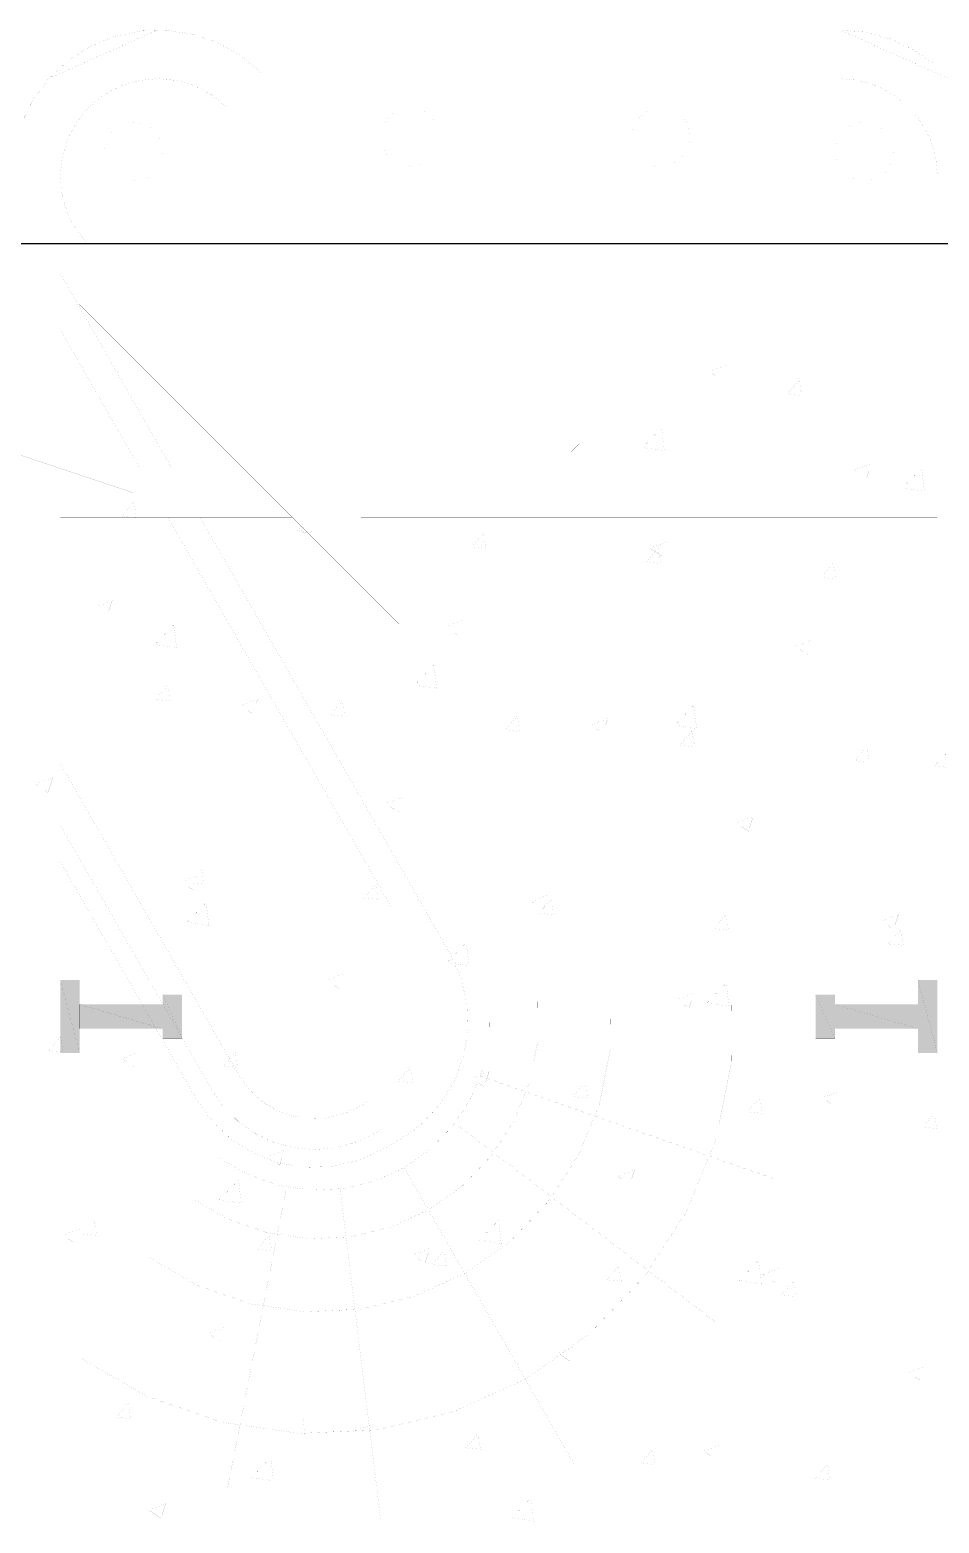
# Model space of a CAD drawing. Header units: millimetres. Extents: x -2171 to 1563, y -1758 to -1505.
# Drawn here: x 1359.148 to 1360.547, y -1607.404 to -1605.106 of the extents above; entities that cross this region are included whole.
import ezdxf

# ---------------------------------------------------------------- set-up
doc = ezdxf.new("R2010")
doc.units = ezdxf.units.MM
doc.linetypes.add('DOT', pattern=[0.025, 0, -0.025])
doc.layers.add('Tablet', color=7, linetype='Continuous', true_color=0x0180ff)

msp = doc.modelspace()

# ---------------------------------------------------------------- hatches: boundary and pattern name
at = {"layer": 'Tablet'}
for points in [[(1359.2247, -1606.681), (1359.1947, -1606.5685), (1359.1947, -1606.681)], [(1359.2247, -1606.5685), (1359.1947, -1606.5685), (1359.2247, -1606.681)], [(1360.5447, -1606.681), (1360.5147, -1606.5685), (1360.5147, -1606.681)], [(1360.5447, -1606.5685), (1360.5147, -1606.5685), (1360.5447, -1606.681)], [(1359.3822, -1606.6585), (1359.3522, -1606.591), (1359.3522, -1606.6585)], [(1359.3822, -1606.591), (1359.3522, -1606.591), (1359.3822, -1606.6585)], [(1360.3872, -1606.6585), (1360.3572, -1606.591), (1360.3572, -1606.6585)], [(1360.3872, -1606.591), (1360.3572, -1606.591), (1360.3872, -1606.6585)], [(1359.3522, -1606.6435), (1359.2247, -1606.606), (1359.2247, -1606.6435)], [(1359.3522, -1606.606), (1359.2247, -1606.606), (1359.3522, -1606.6435)], [(1360.5147, -1606.6435), (1360.3872, -1606.606), (1360.3872, -1606.6435)], [(1360.5147, -1606.606), (1360.3872, -1606.606), (1360.5147, -1606.6435)]]:
    msp.add_hatch(color=1, dxfattribs=at).paths.add_polyline_path(points)

# ---------------------------------------------------------------- linework, layer by layer
at = {"color": 3}
msp.add_line((1340.2843, -1605.4347), (1374.2145, -1605.4347), dxfattribs=at)
at = {"layer": 'Tablet', "color": 1}
for points in [[(1359.177, -1605.181, 0.00006, 0.00006, 0), (1356.6822, -1605.181, 0.00006, 0.00006, 0), (1356.6822, -1605.106, 0.00006, 0.00006, 0), (1359.3447, -1605.106, 0.00006, 0.00006, 0)], [(1360.5624, -1605.181, 0.00006, 0.00006, 0), (1363.0572, -1605.181, 0.00006, 0.00006, 0), (1363.0572, -1605.106, 0.00006, 0.00006, 0), (1360.3947, -1605.106, 0.00006, 0.00006, 0)], [(1359.2247, -1606.681, 0.000075, 0.000075, 0), (1359.1947, -1606.5685, 0.000075, 0.000075, 0), (1359.1947, -1606.681, 0.000075, 0.000075, 0)], [(1360.5447, -1606.681, 0.000075, 0.000075, 0), (1360.5147, -1606.5685, 0.000075, 0.000075, 0), (1360.5147, -1606.681, 0.000075, 0.000075, 0)], [(1359.3822, -1606.6585, 0.000075, 0.000075, 0), (1359.3522, -1606.591, 0.000075, 0.000075, 0), (1359.3522, -1606.6585, 0.000075, 0.000075, 0)], [(1360.3872, -1606.6585, 0.000075, 0.000075, 0), (1360.3572, -1606.591, 0.000075, 0.000075, 0), (1360.3572, -1606.6585, 0.000075, 0.000075, 0)], [(1359.3522, -1606.6435, 0.000075, 0.000075, 0), (1359.2247, -1606.606, 0.000075, 0.000075, 0), (1359.2247, -1606.6435, 0.000075, 0.000075, 0)], [(1360.5147, -1606.6435, 0.000075, 0.000075, 0), (1360.3872, -1606.606, 0.000075, 0.000075, 0), (1360.3872, -1606.6435, 0.000075, 0.000075, 0)]]:
    msp.add_lwpolyline(points, format="xyseb", close=True, dxfattribs=at)
at = {"layer": 'Tablet', "color": 7}
for points in [[(1359.1947, -1608.256, 0.00006, 0.00006, 0), (1359.1947, -1605.331, 0.00006, 0.00006, 0), (1359.1976, -1605.3017, 0.00006, 0.00006, 0), (1359.2061, -1605.2736, 0.00006, 0.00006, 0), (1359.22, -1605.2477, 0.00006, 0.00006, 0), (1359.2386, -1605.2249, 0.00006, 0.00006, 0), (1359.2613, -1605.2063, 0.00006, 0.00006, 0), (1359.2873, -1605.1924, 0.00006, 0.00006, 0), (1359.3154, -1605.1839, 0.00006, 0.00006, 0), (1359.3447, -1605.181, 0.00006, 0.00006, 0), (1359.3739, -1605.1839, 0.00006, 0.00006, 0), (1359.4021, -1605.1924, 0.00006, 0.00006, 0), (1359.428, -1605.2063, 0.00006, 0.00006, 0), (1359.4508, -1605.2249, 0.00006, 0.00006, 0), (1359.9811, -1605.7553, 0.00006, 0.00006, 0), (1360.0341, -1605.7022, 0.00006, 0.00006, 0), (1359.5038, -1605.1719, 0.00006, 0.00006, 0), (1359.4725, -1605.1458, 0.00006, 0.00006, 0), (1359.437, -1605.1258, 0.00006, 0.00006, 0), (1359.3985, -1605.1125, 0.00006, 0.00006, 0), (1359.3583, -1605.1064, 0.00006, 0.00006, 0), (1359.3176, -1605.1076, 0.00006, 0.00006, 0), (1359.2777, -1605.1162, 0.00006, 0.00006, 0), (1359.2401, -1605.1318, 0.00006, 0.00006, 0), (1359.2059, -1605.1539, 0.00006, 0.00006, 0), (1359.1763, -1605.1818, 0.00006, 0.00006, 0), (1359.1521, -1605.2146, 0.00006, 0.00006, 0), (1359.1343, -1605.2512, 0.00006, 0.00006, 0)], [(1360.6197, -1608.256, 0.00006, 0.00006, 0), (1360.6197, -1605.331, 0.00006, 0.00006, 0), (1360.6163, -1605.2919, 0.00006, 0.00006, 0), (1360.6061, -1605.254, 0.00006, 0.00006, 0), (1360.5895, -1605.2185, 0.00006, 0.00006, 0), (1360.567, -1605.1864, 0.00006, 0.00006, 0), (1360.5393, -1605.1586, 0.00006, 0.00006, 0), (1360.5072, -1605.1361, 0.00006, 0.00006, 0), (1360.4716, -1605.1196, 0.00006, 0.00006, 0), (1360.4338, -1605.1094, 0.00006, 0.00006, 0), (1360.3947, -1605.106, 0.00006, 0.00006, 0), (1359.3447, -1605.106, 0.00006, 0.00006, 0)], [(1359.5129, -1605.181, 0.00006, 0.00006, 0), (1360.3947, -1605.181, 0.00006, 0.00006, 0), (1360.4207, -1605.1833, 0.00006, 0.00006, 0), (1360.446, -1605.19, 0.00006, 0.00006, 0), (1360.4697, -1605.2011, 0.00006, 0.00006, 0), (1360.4911, -1605.2161, 0.00006, 0.00006, 0), (1360.5096, -1605.2346, 0.00006, 0.00006, 0), (1360.5246, -1605.256, 0.00006, 0.00006, 0), (1360.5356, -1605.2797, 0.00006, 0.00006, 0), (1360.5424, -1605.3049, 0.00006, 0.00006, 0), (1360.5447, -1605.331, 0.00006, 0.00006, 0), (1360.5447, -1608.256, 0.00006, 0.00006, 0)], [(1359.5322, -1605.2003, 0.00006, 0.00006, 0), (1359.5322, -1605.181, 0.00006, 0.00006, 0)], [(1359.1856, -1605.4901, 0.00006, 0.00006, 0), (1359.7159, -1606.0204, 0.00006, 0.00006, 0), (1359.7689, -1605.9674, 0.00006, 0.00006, 0), (1359.2386, -1605.4371, 0.00006, 0.00006, 0), (1359.2233, -1605.4192, 0.00006, 0.00006, 0), (1359.211, -1605.3991, 0.00006, 0.00006, 0), (1359.202, -1605.3773, 0.00006, 0.00006, 0), (1359.1965, -1605.3545, 0.00006, 0.00006, 0), (1359.1947, -1605.331, 0.00006, 0.00006, 0), (1359.1947, -1605.4992, 0.00006, 0.00006, 0)], [(1359.1947, -1605.4811, 0.00006, 0.00006, 0), (1359.3665, -1605.781, 0.00006, 0.00006, 0)], [(1359.1947, -1605.5675, 0.00006, 0.00006, 0), (1359.317, -1605.781, 0.00006, 0.00006, 0)], [(1359.4765, -1605.781, 0.00006, 0.00006, 0), (1359.1947, -1605.781, 0.00006, 0.00006, 0)], [(1360.5447, -1605.781, 0.00006, 0.00006, 0), (1359.5826, -1605.781, 0.00006, 0.00006, 0)], [(1359.4095, -1605.856, 0.00006, 0.00006, 0), (1359.7946, -1606.5279, 0.00006, 0.00006, 0), (1359.8114, -1606.5655, 0.00006, 0.00006, 0), (1359.8206, -1606.6056, 0.00006, 0.00006, 0), (1359.8219, -1606.6467, 0.00006, 0.00006, 0), (1359.815, -1606.6873, 0.00006, 0.00006, 0), (1359.8004, -1606.7258, 0.00006, 0.00006, 0), (1359.7785, -1606.7607, 0.00006, 0.00006, 0), (1359.7503, -1606.7907, 0.00006, 0.00006, 0), (1359.7168, -1606.8145, 0.00006, 0.00006, 0), (1359.7038, -1606.822, 0.00006, 0.00006, 0), (1359.6907, -1606.8294, 0.00006, 0.00006, 0), (1359.6532, -1606.8463, 0.00006, 0.00006, 0), (1359.6131, -1606.8555, 0.00006, 0.00006, 0), (1359.5719, -1606.8567, 0.00006, 0.00006, 0), (1359.5313, -1606.8499, 0.00006, 0.00006, 0), (1359.4928, -1606.8353, 0.00006, 0.00006, 0), (1359.4579, -1606.8134, 0.00006, 0.00006, 0), (1359.428, -1606.7852, 0.00006, 0.00006, 0), (1359.4041, -1606.7517, 0.00006, 0.00006, 0), (1359.1947, -1606.3862, 0.00006, 0.00006, 0)], [(1359.5515, -1605.856, 0.00006, 0.00006, 0), (1359.1947, -1605.856, 0.00006, 0.00006, 0)], [(1359.36, -1605.856, 0.00006, 0.00006, 0), (1359.7032, -1606.4548, 0.00006, 0.00006, 0)], [(1360.5447, -1605.856, 0.00006, 0.00006, 0), (1359.6576, -1605.856, 0.00006, 0.00006, 0)], [(1359.6665, -1606.7569, 0.00006, 0.00006, 0), (1359.6534, -1606.7644, 0.00006, 0.00006, 0), (1359.6293, -1606.7752, 0.00006, 0.00006, 0), (1359.6035, -1606.7811, 0.00006, 0.00006, 0), (1359.5771, -1606.7819, 0.00006, 0.00006, 0), (1359.551, -1606.7775, 0.00006, 0.00006, 0), (1359.5262, -1606.7681, 0.00006, 0.00006, 0), (1359.5038, -1606.7541, 0.00006, 0.00006, 0), (1359.4845, -1606.7359, 0.00006, 0.00006, 0), (1359.4692, -1606.7144, 0.00006, 0.00006, 0), (1359.1947, -1606.2353, 0.00006, 0.00006, 0)], [(1359.69, -1606.7979, 0.00006, 0.00006, 0), (1359.6769, -1606.8054, 0.00006, 0.00006, 0), (1359.6481, -1606.8187, 0.00006, 0.00006, 0), (1359.6174, -1606.8268, 0.00006, 0.00006, 0), (1359.5857, -1606.8295, 0.00006, 0.00006, 0), (1359.5541, -1606.8266, 0.00006, 0.00006, 0), (1359.5234, -1606.8183, 0.00006, 0.00006, 0), (1359.4947, -1606.8048, 0.00006, 0.00006, 0), (1359.4687, -1606.7865, 0.00006, 0.00006, 0), (1359.4463, -1606.7639, 0.00006, 0.00006, 0), (1359.4282, -1606.7379, 0.00006, 0.00006, 0), (1359.1947, -1606.3303, 0.00006, 0.00006, 0)], [(1359.2247, -1606.591, 0.00006, 0.00006, 0), (1359.3522, -1606.591, 0.00006, 0.00006, 0)], [(1360.5147, -1606.591, 0.00006, 0.00006, 0), (1360.3872, -1606.591, 0.00006, 0.00006, 0)], [(1359.2247, -1606.6585, 0.00006, 0.00006, 0), (1359.3522, -1606.6585, 0.00006, 0.00006, 0)], [(1360.5147, -1606.6585, 0.00006, 0.00006, 0), (1360.3872, -1606.6585, 0.00006, 0.00006, 0)]]:
    msp.add_lwpolyline(points, format="xyseb", dxfattribs=at)
for points in [[(1359.6881, -1605.2708, 0.000009, 0.000009, 0), (1359.6889, -1605.262, 0.000009, 0.000009, 0), (1359.6915, -1605.2535, 0.000009, 0.000009, 0), (1359.6956, -1605.2458, 0.000009, 0.000009, 0), (1359.7012, -1605.2389, 0.000009, 0.000009, 0), (1359.7081, -1605.2334, 0.000009, 0.000009, 0), (1359.7158, -1605.2292, 0.000009, 0.000009, 0), (1359.7243, -1605.2266, 0.000009, 0.000009, 0), (1359.7331, -1605.2258, 0.000009, 0.000009, 0), (1359.7418, -1605.2266, 0.000009, 0.000009, 0), (1359.7503, -1605.2292, 0.000009, 0.000009, 0), (1359.7581, -1605.2334, 0.000009, 0.000009, 0), (1359.7649, -1605.2389, 0.000009, 0.000009, 0), (1359.7705, -1605.2458, 0.000009, 0.000009, 0), (1359.7746, -1605.2535, 0.000009, 0.000009, 0), (1359.7772, -1605.262, 0.000009, 0.000009, 0), (1359.7781, -1605.2708, 0.000009, 0.000009, 0), (1359.7772, -1605.2795, 0.000009, 0.000009, 0), (1359.7746, -1605.288, 0.000009, 0.000009, 0), (1359.7705, -1605.2958, 0.000009, 0.000009, 0), (1359.7649, -1605.3026, 0.000009, 0.000009, 0), (1359.7581, -1605.3082, 0.000009, 0.000009, 0), (1359.7503, -1605.3123, 0.000009, 0.000009, 0), (1359.7418, -1605.3149, 0.000009, 0.000009, 0), (1359.7331, -1605.3158, 0.000009, 0.000009, 0), (1359.7243, -1605.3149, 0.000009, 0.000009, 0), (1359.7158, -1605.3123, 0.000009, 0.000009, 0), (1359.7081, -1605.3082, 0.000009, 0.000009, 0), (1359.7012, -1605.3026, 0.000009, 0.000009, 0), (1359.6956, -1605.2958, 0.000009, 0.000009, 0), (1359.6915, -1605.288, 0.000009, 0.000009, 0), (1359.6889, -1605.2795, 0.000009, 0.000009, 0), (1359.6881, -1605.2708, 0.000009, 0.000009, 0)], [(1360.0741, -1605.2708, 0.000009, 0.000009, 0), (1360.0749, -1605.262, 0.000009, 0.000009, 0), (1360.0775, -1605.2535, 0.000009, 0.000009, 0), (1360.0817, -1605.2458, 0.000009, 0.000009, 0), (1360.0873, -1605.2389, 0.000009, 0.000009, 0), (1360.0941, -1605.2334, 0.000009, 0.000009, 0), (1360.1019, -1605.2292, 0.000009, 0.000009, 0), (1360.1103, -1605.2266, 0.000009, 0.000009, 0), (1360.1191, -1605.2258, 0.000009, 0.000009, 0), (1360.1279, -1605.2266, 0.000009, 0.000009, 0), (1360.1363, -1605.2292, 0.000009, 0.000009, 0), (1360.1441, -1605.2334, 0.000009, 0.000009, 0), (1360.1509, -1605.2389, 0.000009, 0.000009, 0), (1360.1565, -1605.2458, 0.000009, 0.000009, 0), (1360.1606, -1605.2535, 0.000009, 0.000009, 0), (1360.1632, -1605.262, 0.000009, 0.000009, 0), (1360.1641, -1605.2708, 0.000009, 0.000009, 0), (1360.1632, -1605.2795, 0.000009, 0.000009, 0), (1360.1606, -1605.288, 0.000009, 0.000009, 0), (1360.1565, -1605.2958, 0.000009, 0.000009, 0), (1360.1509, -1605.3026, 0.000009, 0.000009, 0), (1360.1441, -1605.3082, 0.000009, 0.000009, 0), (1360.1363, -1605.3123, 0.000009, 0.000009, 0), (1360.1279, -1605.3149, 0.000009, 0.000009, 0), (1360.1191, -1605.3158, 0.000009, 0.000009, 0), (1360.1103, -1605.3149, 0.000009, 0.000009, 0), (1360.1019, -1605.3123, 0.000009, 0.000009, 0), (1360.0941, -1605.3082, 0.000009, 0.000009, 0), (1360.0873, -1605.3026, 0.000009, 0.000009, 0), (1360.0817, -1605.2958, 0.000009, 0.000009, 0), (1360.0775, -1605.288, 0.000009, 0.000009, 0), (1360.0749, -1605.2795, 0.000009, 0.000009, 0), (1360.0741, -1605.2708, 0.000009, 0.000009, 0)], [(1359.2622, -1605.2935, 0.000009, 0.000009, 0), (1359.263, -1605.2847, 0.000009, 0.000009, 0), (1359.2656, -1605.2763, 0.000009, 0.000009, 0), (1359.2698, -1605.2685, 0.000009, 0.000009, 0), (1359.2754, -1605.2617, 0.000009, 0.000009, 0), (1359.2822, -1605.2561, 0.000009, 0.000009, 0), (1359.29, -1605.2519, 0.000009, 0.000009, 0), (1359.2984, -1605.2494, 0.000009, 0.000009, 0), (1359.3072, -1605.2485, 0.000009, 0.000009, 0), (1359.316, -1605.2494, 0.000009, 0.000009, 0), (1359.3244, -1605.2519, 0.000009, 0.000009, 0), (1359.3322, -1605.2561, 0.000009, 0.000009, 0), (1359.339, -1605.2617, 0.000009, 0.000009, 0), (1359.3446, -1605.2685, 0.000009, 0.000009, 0), (1359.3488, -1605.2763, 0.000009, 0.000009, 0), (1359.3513, -1605.2847, 0.000009, 0.000009, 0), (1359.3522, -1605.2935, 0.000009, 0.000009, 0), (1359.3513, -1605.3023, 0.000009, 0.000009, 0), (1359.3488, -1605.3107, 0.000009, 0.000009, 0), (1359.3446, -1605.3185, 0.000009, 0.000009, 0), (1359.339, -1605.3253, 0.000009, 0.000009, 0), (1359.3322, -1605.3309, 0.000009, 0.000009, 0), (1359.3244, -1605.3351, 0.000009, 0.000009, 0), (1359.316, -1605.3376, 0.000009, 0.000009, 0), (1359.3072, -1605.3385, 0.000009, 0.000009, 0), (1359.2984, -1605.3376, 0.000009, 0.000009, 0), (1359.29, -1605.3351, 0.000009, 0.000009, 0), (1359.2822, -1605.3309, 0.000009, 0.000009, 0), (1359.2754, -1605.3253, 0.000009, 0.000009, 0), (1359.2698, -1605.3185, 0.000009, 0.000009, 0), (1359.2656, -1605.3107, 0.000009, 0.000009, 0), (1359.263, -1605.3023, 0.000009, 0.000009, 0), (1359.2622, -1605.2935, 0.000009, 0.000009, 0)], [(1360.3872, -1605.2935, 0.000009, 0.000009, 0), (1360.388, -1605.2847, 0.000009, 0.000009, 0), (1360.3906, -1605.2763, 0.000009, 0.000009, 0), (1360.3948, -1605.2685, 0.000009, 0.000009, 0), (1360.4004, -1605.2617, 0.000009, 0.000009, 0), (1360.4072, -1605.2561, 0.000009, 0.000009, 0), (1360.415, -1605.2519, 0.000009, 0.000009, 0), (1360.4234, -1605.2494, 0.000009, 0.000009, 0), (1360.4322, -1605.2485, 0.000009, 0.000009, 0), (1360.441, -1605.2494, 0.000009, 0.000009, 0), (1360.4494, -1605.2519, 0.000009, 0.000009, 0), (1360.4572, -1605.2561, 0.000009, 0.000009, 0), (1360.464, -1605.2617, 0.000009, 0.000009, 0), (1360.4696, -1605.2685, 0.000009, 0.000009, 0), (1360.4738, -1605.2763, 0.000009, 0.000009, 0), (1360.4763, -1605.2847, 0.000009, 0.000009, 0), (1360.4772, -1605.2935, 0.000009, 0.000009, 0), (1360.4763, -1605.3023, 0.000009, 0.000009, 0), (1360.4738, -1605.3107, 0.000009, 0.000009, 0), (1360.4696, -1605.3185, 0.000009, 0.000009, 0), (1360.464, -1605.3253, 0.000009, 0.000009, 0), (1360.4572, -1605.3309, 0.000009, 0.000009, 0), (1360.4494, -1605.3351, 0.000009, 0.000009, 0), (1360.441, -1605.3376, 0.000009, 0.000009, 0), (1360.4322, -1605.3385, 0.000009, 0.000009, 0), (1360.4234, -1605.3376, 0.000009, 0.000009, 0), (1360.415, -1605.3351, 0.000009, 0.000009, 0), (1360.4072, -1605.3309, 0.000009, 0.000009, 0), (1360.4004, -1605.3253, 0.000009, 0.000009, 0), (1360.3948, -1605.3185, 0.000009, 0.000009, 0), (1360.3906, -1605.3107, 0.000009, 0.000009, 0), (1360.388, -1605.3023, 0.000009, 0.000009, 0), (1360.3872, -1605.2935, 0.000009, 0.000009, 0)], [(1359.2247, -1606.5685, 0.00006, 0.00006, 0), (1359.2247, -1606.606, 0.00006, 0.00006, 0), (1359.3522, -1606.606, 0.00006, 0.00006, 0), (1359.3522, -1606.591, 0.00006, 0.00006, 0), (1359.3822, -1606.591, 0.00006, 0.00006, 0), (1359.3822, -1606.6585, 0.00006, 0.00006, 0), (1359.3522, -1606.6585, 0.00006, 0.00006, 0), (1359.3522, -1606.6435, 0.00006, 0.00006, 0), (1359.2247, -1606.6435, 0.00006, 0.00006, 0), (1359.2247, -1606.681, 0.00006, 0.00006, 0), (1359.1947, -1606.681, 0.00006, 0.00006, 0), (1359.1947, -1606.5685, 0.00006, 0.00006, 0)], [(1360.5147, -1606.5685, 0.00006, 0.00006, 0), (1360.5147, -1606.606, 0.00006, 0.00006, 0), (1360.3872, -1606.606, 0.00006, 0.00006, 0), (1360.3872, -1606.591, 0.00006, 0.00006, 0), (1360.3572, -1606.591, 0.00006, 0.00006, 0), (1360.3572, -1606.6585, 0.00006, 0.00006, 0), (1360.3872, -1606.6585, 0.00006, 0.00006, 0), (1360.3872, -1606.6435, 0.00006, 0.00006, 0), (1360.5147, -1606.6435, 0.00006, 0.00006, 0), (1360.5147, -1606.681, 0.00006, 0.00006, 0), (1360.5447, -1606.681, 0.00006, 0.00006, 0), (1360.5447, -1606.5685, 0.00006, 0.00006, 0)]]:
    msp.add_lwpolyline(points, format="xyseb", close=True, dxfattribs=at)
at = {"layer": 'Tablet', "color": 8}
for points in [[(1361.7822, -1605.7435, 0.000045, 0.000045, 0), (1361.5572, -1605.8935, 0.000045, 0.000045, 0), (1361.3697, -1605.856, 0.000045, 0.000045, 0), (1361.1072, -1605.6685, 0.000045, 0.000045, 0), (1361.0322, -1605.706, 0.000045, 0.000045, 0), (1360.8072, -1605.631, 0.000045, 0.000045, 0), (1360.7697, -1605.5935, 0.000045, 0.000045, 0), (1360.5822, -1605.631, 0.000045, 0.000045, 0), (1360.3572, -1605.631, 0.000045, 0.000045, 0), (1360.2072, -1605.5935, 0.000045, 0.000045, 0), (1359.9447, -1605.856, 0.000045, 0.000045, 0), (1359.8322, -1605.8185, 0.000045, 0.000045, 0), (1359.6072, -1605.8935, 0.000045, 0.000045, 0), (1359.3822, -1605.7435, 0.000045, 0.000045, 0), (1359.3072, -1605.781, 0.000045, 0.000045, 0), (1359.3072, -1605.8185, 0.000045, 0.000045, 0), (1359.0822, -1605.7435, 0.000045, 0.000045, 0)], [(1360.2197, -1605.6219, 0.000045, 0.000045, 0), (1360.1935, -1605.632, 0.000045, 0.000045, 0)], [(1360.2121, -1605.6446, 0.000045, 0.000045, 0), (1360.1935, -1605.632, 0.000045, 0.000045, 0)], [(1360.2197, -1605.6219, 0.000045, 0.000045, 0), (1360.2121, -1605.6446, 0.000045, 0.000045, 0)], [(1360.3316, -1605.6452, 0.000045, 0.000045, 0), (1360.3136, -1605.6668, 0.000045, 0.000045, 0)], [(1360.3316, -1605.6452, 0.000045, 0.000045, 0), (1360.336, -1605.6687, 0.000045, 0.000045, 0)], [(1360.336, -1605.6687, 0.000045, 0.000045, 0), (1360.3136, -1605.6668, 0.000045, 0.000045, 0)], [(1360.1202, -1605.7184, 0.000045, 0.000045, 0), (1360.091, -1605.7488, 0.000045, 0.000045, 0)], [(1360.1202, -1605.7184, 0.000045, 0.000045, 0), (1360.1243, -1605.754, 0.000045, 0.000045, 0)], [(1360.1243, -1605.754, 0.000045, 0.000045, 0), (1360.091, -1605.7488, 0.000045, 0.000045, 0)], [(1360.4436, -1605.7729, 0.000045, 0.000045, 0), (1360.4173, -1605.783, 0.000045, 0.000045, 0)], [(1360.4436, -1605.7729, 0.000045, 0.000045, 0), (1360.436, -1605.7956, 0.000045, 0.000045, 0)], [(1360.436, -1605.7956, 0.000045, 0.000045, 0), (1360.4173, -1605.783, 0.000045, 0.000045, 0)], [(1360.5204, -1605.7804, 0.000045, 0.000045, 0), (1360.4912, -1605.8109, 0.000045, 0.000045, 0)], [(1360.5204, -1605.7804, 0.000045, 0.000045, 0), (1360.5246, -1605.8161, 0.000045, 0.000045, 0)], [(1360.5246, -1605.8161, 0.000045, 0.000045, 0), (1360.4912, -1605.8109, 0.000045, 0.000045, 0)], [(1359.3078, -1605.8332, 0.000045, 0.000045, 0), (1359.2897, -1605.8547, 0.000045, 0.000045, 0)], [(1359.3078, -1605.8332, 0.000045, 0.000045, 0), (1359.3121, -1605.8567, 0.000045, 0.000045, 0)], [(1359.3121, -1605.8567, 0.000045, 0.000045, 0), (1359.2897, -1605.8547, 0.000045, 0.000045, 0)], [(1359.5679, -1605.8673, 0.000045, 0.000045, 0), (1359.5587, -1605.8783, 0.000045, 0.000045, 0)], [(1359.5811, -1605.8802, 0.000045, 0.000045, 0), (1359.5587, -1605.8783, 0.000045, 0.000045, 0)], [(1359.5725, -1605.8704, 0.000045, 0.000045, 0), (1359.5633, -1605.8739, 0.000045, 0.000045, 0)], [(1359.582, -1605.8865, 0.000045, 0.000045, 0), (1359.5633, -1605.8739, 0.000045, 0.000045, 0)], [(1359.5802, -1605.8755, 0.000045, 0.000045, 0), (1359.5811, -1605.8802, 0.000045, 0.000045, 0)], [(1359.5847, -1605.8785, 0.000045, 0.000045, 0), (1359.582, -1605.8865, 0.000045, 0.000045, 0)], [(1359.8457, -1605.8802, 0.000045, 0.000045, 0), (1359.8276, -1605.9018, 0.000045, 0.000045, 0)], [(1359.8457, -1605.8802, 0.000045, 0.000045, 0), (1359.8501, -1605.9038, 0.000045, 0.000045, 0)], [(1359.8501, -1605.9038, 0.000045, 0.000045, 0), (1359.8276, -1605.9018, 0.000045, 0.000045, 0)], [(1360.1147, -1605.9038, 0.000045, 0.000045, 0), (1360.0966, -1605.9253, 0.000045, 0.000045, 0)], [(1360.1285, -1605.8939, 0.000045, 0.000045, 0), (1360.1022, -1605.904, 0.000045, 0.000045, 0)], [(1360.1209, -1605.9165, 0.000045, 0.000045, 0), (1360.1022, -1605.904, 0.000045, 0.000045, 0)], [(1360.1147, -1605.9038, 0.000045, 0.000045, 0), (1360.119, -1605.9273, 0.000045, 0.000045, 0)], [(1360.1285, -1605.8939, 0.000045, 0.000045, 0), (1360.1209, -1605.9165, 0.000045, 0.000045, 0)], [(1360.119, -1605.9273, 0.000045, 0.000045, 0), (1360.0966, -1605.9253, 0.000045, 0.000045, 0)], [(1360.3837, -1605.9273, 0.000045, 0.000045, 0), (1360.3656, -1605.9489, 0.000045, 0.000045, 0)], [(1360.3837, -1605.9273, 0.000045, 0.000045, 0), (1360.388, -1605.9508, 0.000045, 0.000045, 0)], [(1360.388, -1605.9508, 0.000045, 0.000045, 0), (1360.3656, -1605.9489, 0.000045, 0.000045, 0)], [(1359.2745, -1605.9848, 0.000045, 0.000045, 0), (1359.2482, -1605.9949, 0.000045, 0.000045, 0)], [(1359.2669, -1606.0074, 0.000045, 0.000045, 0), (1359.2482, -1605.9949, 0.000045, 0.000045, 0)], [(1359.2745, -1605.9848, 0.000045, 0.000045, 0), (1359.2669, -1606.0075, 0.000045, 0.000045, 0)], [(1359.3695, -1606.0216, 0.000045, 0.000045, 0), (1359.3403, -1606.052, 0.000045, 0.000045, 0)], [(1359.3695, -1606.0216, 0.000045, 0.000045, 0), (1359.3736, -1606.0572, 0.000045, 0.000045, 0)], [(1359.8134, -1606.0148, 0.000045, 0.000045, 0), (1359.7871, -1606.0249, 0.000045, 0.000045, 0)], [(1359.8058, -1606.0375, 0.000045, 0.000045, 0), (1359.7871, -1606.0249, 0.000045, 0.000045, 0)], [(1359.8134, -1606.0148, 0.000045, 0.000045, 0), (1359.8058, -1606.0375, 0.000045, 0.000045, 0)], [(1359.3736, -1606.0572, 0.000045, 0.000045, 0), (1359.3403, -1606.052, 0.000045, 0.000045, 0)], [(1360.3523, -1606.0449, 0.000045, 0.000045, 0), (1360.3261, -1606.0549, 0.000045, 0.000045, 0)], [(1360.3523, -1606.0449, 0.000045, 0.000045, 0), (1360.3447, -1606.0675, 0.000045, 0.000045, 0)], [(1360.3447, -1606.0675, 0.000045, 0.000045, 0), (1360.3261, -1606.0549, 0.000045, 0.000045, 0)], [(1359.7697, -1606.0837, 0.000045, 0.000045, 0), (1359.7405, -1606.1141, 0.000045, 0.000045, 0)], [(1359.7697, -1606.0837, 0.000045, 0.000045, 0), (1359.7739, -1606.1193, 0.000045, 0.000045, 0)], [(1359.3598, -1606.1153, 0.000045, 0.000045, 0), (1359.3417, -1606.1368, 0.000045, 0.000045, 0)], [(1359.3598, -1606.1153, 0.000045, 0.000045, 0), (1359.3642, -1606.1388, 0.000045, 0.000045, 0)], [(1359.7738, -1606.1193, 0.000045, 0.000045, 0), (1359.7405, -1606.1141, 0.000045, 0.000045, 0)], [(1359.3641, -1606.1388, 0.000045, 0.000045, 0), (1359.3417, -1606.1368, 0.000045, 0.000045, 0)], [(1359.4983, -1606.1358, 0.000045, 0.000045, 0), (1359.4721, -1606.1458, 0.000045, 0.000045, 0)], [(1359.4983, -1606.1358, 0.000045, 0.000045, 0), (1359.4907, -1606.1584, 0.000045, 0.000045, 0)], [(1359.6288, -1606.1388, 0.000045, 0.000045, 0), (1359.6107, -1606.1603, 0.000045, 0.000045, 0)], [(1359.6288, -1606.1388, 0.000045, 0.000045, 0), (1359.6331, -1606.1623, 0.000045, 0.000045, 0)], [(1359.4907, -1606.1584, 0.000045, 0.000045, 0), (1359.4721, -1606.1458, 0.000045, 0.000045, 0)], [(1359.6331, -1606.1623, 0.000045, 0.000045, 0), (1359.6107, -1606.1603, 0.000045, 0.000045, 0)], [(1359.8978, -1606.1623, 0.000045, 0.000045, 0), (1359.8797, -1606.1839, 0.000045, 0.000045, 0)], [(1359.8978, -1606.1623, 0.000045, 0.000045, 0), (1359.9021, -1606.1858, 0.000045, 0.000045, 0)], [(1360.0372, -1606.1658, 0.000045, 0.000045, 0), (1360.011, -1606.1759, 0.000045, 0.000045, 0)], [(1360.0373, -1606.1658, 0.000045, 0.000045, 0), (1360.0296, -1606.1885, 0.000045, 0.000045, 0)], [(1360.1699, -1606.1457, 0.000045, 0.000045, 0), (1360.1407, -1606.1762, 0.000045, 0.000045, 0)], [(1360.1699, -1606.1457, 0.000045, 0.000045, 0), (1360.1741, -1606.1814, 0.000045, 0.000045, 0)], [(1359.9021, -1606.1858, 0.000045, 0.000045, 0), (1359.8797, -1606.1839, 0.000045, 0.000045, 0)], [(1360.0296, -1606.1885, 0.000045, 0.000045, 0), (1360.011, -1606.1759, 0.000045, 0.000045, 0)], [(1360.1741, -1606.1813, 0.000045, 0.000045, 0), (1360.1407, -1606.1762, 0.000045, 0.000045, 0)], [(1360.1667, -1606.1858, 0.000045, 0.000045, 0), (1360.1487, -1606.2074, 0.000045, 0.000045, 0)], [(1360.1667, -1606.1859, 0.000045, 0.000045, 0), (1360.1711, -1606.2094, 0.000045, 0.000045, 0)], [(1360.1711, -1606.2094, 0.000045, 0.000045, 0), (1360.1487, -1606.2074, 0.000045, 0.000045, 0)], [(1360.4357, -1606.2094, 0.000045, 0.000045, 0), (1360.4176, -1606.2309, 0.000045, 0.000045, 0)], [(1360.4357, -1606.2094, 0.000045, 0.000045, 0), (1360.44, -1606.2329, 0.000045, 0.000045, 0)], [(1360.5701, -1606.2078, 0.000045, 0.000045, 0), (1360.5409, -1606.2382, 0.000045, 0.000045, 0)], [(1360.44, -1606.2329, 0.000045, 0.000045, 0), (1360.4176, -1606.2309, 0.000045, 0.000045, 0)], [(1359.1832, -1606.2567, 0.000045, 0.000045, 0), (1359.157, -1606.2668, 0.000045, 0.000045, 0)], [(1359.1832, -1606.2567, 0.000045, 0.000045, 0), (1359.1756, -1606.2794, 0.000045, 0.000045, 0)], [(1360.5743, -1606.2434, 0.000045, 0.000045, 0), (1360.5409, -1606.2382, 0.000045, 0.000045, 0)], [(1359.1756, -1606.2794, 0.000045, 0.000045, 0), (1359.157, -1606.2668, 0.000045, 0.000045, 0)], [(1359.7222, -1606.2868, 0.000045, 0.000045, 0), (1359.6959, -1606.2968, 0.000045, 0.000045, 0)], [(1359.7146, -1606.3094, 0.000045, 0.000045, 0), (1359.6959, -1606.2968, 0.000045, 0.000045, 0)], [(1359.7222, -1606.2868, 0.000045, 0.000045, 0), (1359.7146, -1606.3094, 0.000045, 0.000045, 0)], [(1360.2611, -1606.3168, 0.000045, 0.000045, 0), (1360.2348, -1606.3269, 0.000045, 0.000045, 0)], [(1360.2535, -1606.3394, 0.000045, 0.000045, 0), (1360.2348, -1606.3269, 0.000045, 0.000045, 0)], [(1360.2611, -1606.3168, 0.000045, 0.000045, 0), (1360.2535, -1606.3394, 0.000045, 0.000045, 0)], [(1359.4118, -1606.3973, 0.000045, 0.000045, 0), (1359.3938, -1606.4189, 0.000045, 0.000045, 0)], [(1359.4119, -1606.3973, 0.000045, 0.000045, 0), (1359.4162, -1606.4208, 0.000045, 0.000045, 0)], [(1359.4071, -1606.4077, 0.000045, 0.000045, 0), (1359.3808, -1606.4178, 0.000045, 0.000045, 0)], [(1359.3995, -1606.4304, 0.000045, 0.000045, 0), (1359.3808, -1606.4178, 0.000045, 0.000045, 0)], [(1359.4162, -1606.4208, 0.000045, 0.000045, 0), (1359.3938, -1606.4189, 0.000045, 0.000045, 0)], [(1359.4071, -1606.4077, 0.000045, 0.000045, 0), (1359.3995, -1606.4304, 0.000045, 0.000045, 0)], [(1359.6808, -1606.4209, 0.000045, 0.000045, 0), (1359.6627, -1606.4424, 0.000045, 0.000045, 0)], [(1359.6808, -1606.4209, 0.000045, 0.000045, 0), (1359.6852, -1606.4444, 0.000045, 0.000045, 0)], [(1359.6852, -1606.4444, 0.000045, 0.000045, 0), (1359.6627, -1606.4424, 0.000045, 0.000045, 0)], [(1359.946, -1606.4377, 0.000045, 0.000045, 0), (1359.9197, -1606.4478, 0.000045, 0.000045, 0)], [(1359.946, -1606.4377, 0.000045, 0.000045, 0), (1359.9384, -1606.4604, 0.000045, 0.000045, 0)], [(1359.4192, -1606.449, 0.000045, 0.000045, 0), (1359.39, -1606.4794, 0.000045, 0.000045, 0)], [(1359.4192, -1606.449, 0.000045, 0.000045, 0), (1359.4234, -1606.4846, 0.000045, 0.000045, 0)], [(1359.9384, -1606.4604, 0.000045, 0.000045, 0), (1359.9197, -1606.4478, 0.000045, 0.000045, 0)], [(1359.9498, -1606.4444, 0.000045, 0.000045, 0), (1359.9317, -1606.4659, 0.000045, 0.000045, 0)], [(1359.9541, -1606.4679, 0.000045, 0.000045, 0), (1359.9317, -1606.4659, 0.000045, 0.000045, 0)], [(1359.9498, -1606.4444, 0.000045, 0.000045, 0), (1359.9541, -1606.4679, 0.000045, 0.000045, 0)], [(1359.4233, -1606.4846, 0.000045, 0.000045, 0), (1359.39, -1606.4794, 0.000045, 0.000045, 0)], [(1360.2188, -1606.4679, 0.000045, 0.000045, 0), (1360.2007, -1606.4895, 0.000045, 0.000045, 0)], [(1360.2231, -1606.4914, 0.000045, 0.000045, 0), (1360.2007, -1606.4895, 0.000045, 0.000045, 0)], [(1360.2188, -1606.4679, 0.000045, 0.000045, 0), (1360.2231, -1606.4914, 0.000045, 0.000045, 0)], [(1360.4849, -1606.4678, 0.000045, 0.000045, 0), (1360.4587, -1606.4778, 0.000045, 0.000045, 0)], [(1360.4773, -1606.4904, 0.000045, 0.000045, 0), (1360.4587, -1606.4778, 0.000045, 0.000045, 0)], [(1360.4849, -1606.4678, 0.000045, 0.000045, 0), (1360.4773, -1606.4904, 0.000045, 0.000045, 0)], [(1359.8194, -1606.511, 0.000045, 0.000045, 0), (1359.7902, -1606.5415, 0.000045, 0.000045, 0)], [(1359.8194, -1606.511, 0.000045, 0.000045, 0), (1359.8236, -1606.5466, 0.000045, 0.000045, 0)], [(1360.4877, -1606.4915, 0.000045, 0.000045, 0), (1360.4697, -1606.513, 0.000045, 0.000045, 0)], [(1360.4921, -1606.515, 0.000045, 0.000045, 0), (1360.4697, -1606.513, 0.000045, 0.000045, 0)], [(1360.4877, -1606.4915, 0.000045, 0.000045, 0), (1360.4921, -1606.515, 0.000045, 0.000045, 0)], [(1359.6309, -1606.5587, 0.000045, 0.000045, 0), (1359.6047, -1606.5688, 0.000045, 0.000045, 0)], [(1359.6309, -1606.5587, 0.000045, 0.000045, 0), (1359.6233, -1606.5813, 0.000045, 0.000045, 0)], [(1359.8236, -1606.5466, 0.000045, 0.000045, 0), (1359.7902, -1606.5415, 0.000045, 0.000045, 0)], [(1359.6233, -1606.5813, 0.000045, 0.000045, 0), (1359.6047, -1606.5688, 0.000045, 0.000045, 0)], [(1360.2196, -1606.5731, 0.000045, 0.000045, 0), (1360.1904, -1606.6035, 0.000045, 0.000045, 0)], [(1360.2196, -1606.5731, 0.000045, 0.000045, 0), (1360.2238, -1606.6087, 0.000045, 0.000045, 0)], [(1360.1698, -1606.5887, 0.000045, 0.000045, 0), (1360.1436, -1606.5988, 0.000045, 0.000045, 0)], [(1360.1622, -1606.6114, 0.000045, 0.000045, 0), (1360.1436, -1606.5988, 0.000045, 0.000045, 0)], [(1360.1698, -1606.5887, 0.000045, 0.000045, 0), (1360.1622, -1606.6114, 0.000045, 0.000045, 0)], [(1360.2238, -1606.6087, 0.000045, 0.000045, 0), (1360.1904, -1606.6035, 0.000045, 0.000045, 0)], [(1359.1949, -1606.6559, 0.000045, 0.000045, 0), (1359.1768, -1606.6774, 0.000045, 0.000045, 0)], [(1359.1949, -1606.6559, 0.000045, 0.000045, 0), (1359.1992, -1606.6794, 0.000045, 0.000045, 0)], [(1359.1992, -1606.6794, 0.000045, 0.000045, 0), (1359.1768, -1606.6774, 0.000045, 0.000045, 0)], [(1359.3158, -1606.6796, 0.000045, 0.000045, 0), (1359.2896, -1606.6897, 0.000045, 0.000045, 0)], [(1359.3082, -1606.7023, 0.000045, 0.000045, 0), (1359.2896, -1606.6897, 0.000045, 0.000045, 0)], [(1359.3158, -1606.6796, 0.000045, 0.000045, 0), (1359.3082, -1606.7023, 0.000045, 0.000045, 0)], [(1359.4639, -1606.6794, 0.000045, 0.000045, 0), (1359.4458, -1606.7009, 0.000045, 0.000045, 0)], [(1359.4639, -1606.6794, 0.000045, 0.000045, 0), (1359.4682, -1606.7029, 0.000045, 0.000045, 0)], [(1359.4682, -1606.7029, 0.000045, 0.000045, 0), (1359.4458, -1606.7009, 0.000045, 0.000045, 0)], [(1359.7328, -1606.7029, 0.000045, 0.000045, 0), (1359.7148, -1606.7245, 0.000045, 0.000045, 0)], [(1359.7329, -1606.7029, 0.000045, 0.000045, 0), (1359.7372, -1606.7264, 0.000045, 0.000045, 0)], [(1359.8548, -1606.7097, 0.000045, 0.000045, 0), (1359.8285, -1606.7197, 0.000045, 0.000045, 0)], [(1359.8472, -1606.7323, 0.000045, 0.000045, 0), (1359.8285, -1606.7197, 0.000045, 0.000045, 0)], [(1359.8548, -1606.7097, 0.000045, 0.000045, 0), (1359.8472, -1606.7323, 0.000045, 0.000045, 0)], [(1359.7372, -1606.7264, 0.000045, 0.000045, 0), (1359.7148, -1606.7245, 0.000045, 0.000045, 0)], [(1360.0018, -1606.7265, 0.000045, 0.000045, 0), (1359.9837, -1606.748, 0.000045, 0.000045, 0)], [(1360.0018, -1606.7265, 0.000045, 0.000045, 0), (1360.0062, -1606.75, 0.000045, 0.000045, 0)], [(1360.3937, -1606.7397, 0.000045, 0.000045, 0), (1360.3674, -1606.7498, 0.000045, 0.000045, 0)], [(1360.3937, -1606.7397, 0.000045, 0.000045, 0), (1360.3861, -1606.7624, 0.000045, 0.000045, 0)], [(1360.0062, -1606.75, 0.000045, 0.000045, 0), (1359.9837, -1606.748, 0.000045, 0.000045, 0)], [(1360.2708, -1606.75, 0.000045, 0.000045, 0), (1360.2527, -1606.7715, 0.000045, 0.000045, 0)], [(1360.2708, -1606.75, 0.000045, 0.000045, 0), (1360.2751, -1606.7735, 0.000045, 0.000045, 0)], [(1360.3861, -1606.7624, 0.000045, 0.000045, 0), (1360.3674, -1606.7498, 0.000045, 0.000045, 0)], [(1360.2751, -1606.7735, 0.000045, 0.000045, 0), (1360.2527, -1606.7715, 0.000045, 0.000045, 0)], [(1360.5398, -1606.7735, 0.000045, 0.000045, 0), (1360.5217, -1606.7951, 0.000045, 0.000045, 0)], [(1360.5398, -1606.7735, 0.000045, 0.000045, 0), (1360.5441, -1606.797, 0.000045, 0.000045, 0)], [(1360.5441, -1606.797, 0.000045, 0.000045, 0), (1360.5217, -1606.7951, 0.000045, 0.000045, 0)], [(1359.5397, -1606.8306, 0.000045, 0.000045, 0), (1359.5134, -1606.8407, 0.000045, 0.000045, 0)], [(1359.5397, -1606.8306, 0.000045, 0.000045, 0), (1359.5321, -1606.8533, 0.000045, 0.000045, 0)], [(1359.5321, -1606.8533, 0.000045, 0.000045, 0), (1359.5134, -1606.8407, 0.000045, 0.000045, 0)], [(1359.4689, -1606.8763, 0.000045, 0.000045, 0), (1359.4397, -1606.9068, 0.000045, 0.000045, 0)], [(1359.4689, -1606.8763, 0.000045, 0.000045, 0), (1359.4731, -1606.9119, 0.000045, 0.000045, 0)], [(1360.0786, -1606.8606, 0.000045, 0.000045, 0), (1360.0523, -1606.8707, 0.000045, 0.000045, 0)], [(1360.071, -1606.8833, 0.000045, 0.000045, 0), (1360.0523, -1606.8707, 0.000045, 0.000045, 0)], [(1360.0786, -1606.8607, 0.000045, 0.000045, 0), (1360.071, -1606.8833, 0.000045, 0.000045, 0)], [(1359.4731, -1606.9119, 0.000045, 0.000045, 0), (1359.4397, -1606.9068, 0.000045, 0.000045, 0)], [(1359.2469, -1606.9379, 0.000045, 0.000045, 0), (1359.2289, -1606.9595, 0.000045, 0.000045, 0)], [(1359.2469, -1606.9379, 0.000045, 0.000045, 0), (1359.2513, -1606.9614, 0.000045, 0.000045, 0)], [(1359.8691, -1606.9384, 0.000045, 0.000045, 0), (1359.8399, -1606.9688, 0.000045, 0.000045, 0)], [(1359.8691, -1606.9384, 0.000045, 0.000045, 0), (1359.8733, -1606.974, 0.000045, 0.000045, 0)], [(1359.2246, -1606.9516, 0.000045, 0.000045, 0), (1359.1983, -1606.9616, 0.000045, 0.000045, 0)], [(1359.217, -1606.9742, 0.000045, 0.000045, 0), (1359.1983, -1606.9616, 0.000045, 0.000045, 0)], [(1359.2246, -1606.9516, 0.000045, 0.000045, 0), (1359.217, -1606.9742, 0.000045, 0.000045, 0)], [(1359.2513, -1606.9614, 0.000045, 0.000045, 0), (1359.2289, -1606.9595, 0.000045, 0.000045, 0)], [(1359.5159, -1606.9615, 0.000045, 0.000045, 0), (1359.4978, -1606.983, 0.000045, 0.000045, 0)], [(1359.5159, -1606.9615, 0.000045, 0.000045, 0), (1359.5202, -1606.985, 0.000045, 0.000045, 0)], [(1359.8733, -1606.974, 0.000045, 0.000045, 0), (1359.8399, -1606.9688, 0.000045, 0.000045, 0)], [(1359.5202, -1606.985, 0.000045, 0.000045, 0), (1359.4978, -1606.983, 0.000045, 0.000045, 0)], [(1359.7635, -1606.9816, 0.000045, 0.000045, 0), (1359.7373, -1606.9917, 0.000045, 0.000045, 0)], [(1359.7559, -1607.0043, 0.000045, 0.000045, 0), (1359.7373, -1606.9917, 0.000045, 0.000045, 0)], [(1359.7635, -1606.9816, 0.000045, 0.000045, 0), (1359.7559, -1607.0043, 0.000045, 0.000045, 0)], [(1359.7849, -1606.985, 0.000045, 0.000045, 0), (1359.7668, -1607.0065, 0.000045, 0.000045, 0)], [(1359.7849, -1606.985, 0.000045, 0.000045, 0), (1359.7892, -1607.0085, 0.000045, 0.000045, 0)], [(1359.7892, -1607.0085, 0.000045, 0.000045, 0), (1359.7668, -1607.0065, 0.000045, 0.000045, 0)], [(1360.0539, -1607.0085, 0.000045, 0.000045, 0), (1360.0358, -1607.0301, 0.000045, 0.000045, 0)], [(1360.0539, -1607.0085, 0.000045, 0.000045, 0), (1360.0582, -1607.032, 0.000045, 0.000045, 0)], [(1360.2694, -1607.0005, 0.000045, 0.000045, 0), (1360.2401, -1607.0309, 0.000045, 0.000045, 0)], [(1360.2694, -1607.0005, 0.000045, 0.000045, 0), (1360.2735, -1607.0361, 0.000045, 0.000045, 0)], [(1360.3024, -1607.0116, 0.000045, 0.000045, 0), (1360.2762, -1607.0217, 0.000045, 0.000045, 0)], [(1360.3024, -1607.0116, 0.000045, 0.000045, 0), (1360.2948, -1607.0343, 0.000045, 0.000045, 0)], [(1360.0582, -1607.032, 0.000045, 0.000045, 0), (1360.0358, -1607.0301, 0.000045, 0.000045, 0)], [(1360.2735, -1607.0361, 0.000045, 0.000045, 0), (1360.2401, -1607.0309, 0.000045, 0.000045, 0)], [(1360.2948, -1607.0343, 0.000045, 0.000045, 0), (1360.2762, -1607.0217, 0.000045, 0.000045, 0)], [(1360.3228, -1607.0321, 0.000045, 0.000045, 0), (1360.3047, -1607.0536, 0.000045, 0.000045, 0)], [(1360.3228, -1607.0321, 0.000045, 0.000045, 0), (1360.3272, -1607.0556, 0.000045, 0.000045, 0)], [(1360.3272, -1607.0556, 0.000045, 0.000045, 0), (1360.3047, -1607.0536, 0.000045, 0.000045, 0)], [(1359.4484, -1607.1025, 0.000045, 0.000045, 0), (1359.4222, -1607.1126, 0.000045, 0.000045, 0)], [(1359.4484, -1607.1025, 0.000045, 0.000045, 0), (1359.4408, -1607.1252, 0.000045, 0.000045, 0)], [(1359.4408, -1607.1252, 0.000045, 0.000045, 0), (1359.4222, -1607.1126, 0.000045, 0.000045, 0)], [(1359.9874, -1607.1326, 0.000045, 0.000045, 0), (1359.9611, -1607.1427, 0.000045, 0.000045, 0)], [(1359.9874, -1607.1326, 0.000045, 0.000045, 0), (1359.9798, -1607.1552, 0.000045, 0.000045, 0)], [(1359.9798, -1607.1552, 0.000045, 0.000045, 0), (1359.9611, -1607.1427, 0.000045, 0.000045, 0)], [(1360.5263, -1607.1626, 0.000045, 0.000045, 0), (1360.5, -1607.1727, 0.000045, 0.000045, 0)], [(1360.5187, -1607.1853, 0.000045, 0.000045, 0), (1360.5, -1607.1727, 0.000045, 0.000045, 0)], [(1360.5263, -1607.1626, 0.000045, 0.000045, 0), (1360.5187, -1607.1853, 0.000045, 0.000045, 0)], [(1359.299, -1607.22, 0.000045, 0.000045, 0), (1359.2809, -1607.2416, 0.000045, 0.000045, 0)], [(1359.299, -1607.22, 0.000045, 0.000045, 0), (1359.3033, -1607.2435, 0.000045, 0.000045, 0)], [(1359.3033, -1607.2435, 0.000045, 0.000045, 0), (1359.2809, -1607.2416, 0.000045, 0.000045, 0)], [(1359.5679, -1607.2435, 0.000045, 0.000045, 0), (1359.5499, -1607.2651, 0.000045, 0.000045, 0)], [(1359.5679, -1607.2435, 0.000045, 0.000045, 0), (1359.5723, -1607.267, 0.000045, 0.000045, 0)], [(1359.5723, -1607.267, 0.000045, 0.000045, 0), (1359.5499, -1607.2651, 0.000045, 0.000045, 0)], [(1359.6723, -1607.2535, 0.000045, 0.000045, 0), (1359.646, -1607.2636, 0.000045, 0.000045, 0)], [(1359.6647, -1607.2762, 0.000045, 0.000045, 0), (1359.646, -1607.2636, 0.000045, 0.000045, 0)], [(1359.6723, -1607.2535, 0.000045, 0.000045, 0), (1359.6647, -1607.2762, 0.000045, 0.000045, 0)], [(1359.8369, -1607.2671, 0.000045, 0.000045, 0), (1359.8188, -1607.2886, 0.000045, 0.000045, 0)], [(1359.8369, -1607.2671, 0.000045, 0.000045, 0), (1359.8413, -1607.2906, 0.000045, 0.000045, 0)], [(1359.8412, -1607.2906, 0.000045, 0.000045, 0), (1359.8188, -1607.2886, 0.000045, 0.000045, 0)], [(1360.1059, -1607.2906, 0.000045, 0.000045, 0), (1360.0878, -1607.3122, 0.000045, 0.000045, 0)], [(1360.1059, -1607.2906, 0.000045, 0.000045, 0), (1360.1102, -1607.3141, 0.000045, 0.000045, 0)], [(1360.2112, -1607.2836, 0.000045, 0.000045, 0), (1360.1849, -1607.2936, 0.000045, 0.000045, 0)], [(1360.2036, -1607.3062, 0.000045, 0.000045, 0), (1360.1849, -1607.2936, 0.000045, 0.000045, 0)], [(1360.2112, -1607.2836, 0.000045, 0.000045, 0), (1360.2036, -1607.3062, 0.000045, 0.000045, 0)], [(1359.5186, -1607.3037, 0.000045, 0.000045, 0), (1359.4894, -1607.3341, 0.000045, 0.000045, 0)], [(1359.5186, -1607.3037, 0.000045, 0.000045, 0), (1359.5228, -1607.3393, 0.000045, 0.000045, 0)], [(1360.1102, -1607.3141, 0.000045, 0.000045, 0), (1360.0878, -1607.3122, 0.000045, 0.000045, 0)], [(1360.3749, -1607.3141, 0.000045, 0.000045, 0), (1360.3568, -1607.3357, 0.000045, 0.000045, 0)], [(1360.3749, -1607.3141, 0.000045, 0.000045, 0), (1360.3792, -1607.3376, 0.000045, 0.000045, 0)], [(1359.5228, -1607.3393, 0.000045, 0.000045, 0), (1359.4894, -1607.3341, 0.000045, 0.000045, 0)], [(1360.3792, -1607.3376, 0.000045, 0.000045, 0), (1360.3568, -1607.3357, 0.000045, 0.000045, 0)], [(1359.3572, -1607.3745, 0.000045, 0.000045, 0), (1359.3309, -1607.3846, 0.000045, 0.000045, 0)], [(1359.3496, -1607.3971, 0.000045, 0.000045, 0), (1359.3309, -1607.3846, 0.000045, 0.000045, 0)], [(1359.3572, -1607.3745, 0.000045, 0.000045, 0), (1359.3496, -1607.3971, 0.000045, 0.000045, 0)], [(1359.9189, -1607.3658, 0.000045, 0.000045, 0), (1359.8896, -1607.3962, 0.000045, 0.000045, 0)], [(1359.9189, -1607.3658, 0.000045, 0.000045, 0), (1359.923, -1607.4014, 0.000045, 0.000045, 0)], [(1359.923, -1607.4014, 0.000045, 0.000045, 0), (1359.8896, -1607.3962, 0.000045, 0.000045, 0)]]:
    msp.add_lwpolyline(points, format="xyseb", dxfattribs=at)
at = {"layer": 'Tablet', "color": 1}
for points in [[(1359.2247, -1606.5685, 0.000075, 0.000075, 0), (1359.1947, -1606.5685, 0.000075, 0.000075, 0), (1359.2247, -1606.681, 0.000075, 0.000075, 0)], [(1360.5447, -1606.5685, 0.000075, 0.000075, 0), (1360.5147, -1606.5685, 0.000075, 0.000075, 0), (1360.5447, -1606.681, 0.000075, 0.000075, 0)], [(1359.3822, -1606.591, 0.000075, 0.000075, 0), (1359.3522, -1606.591, 0.000075, 0.000075, 0), (1359.3822, -1606.6585, 0.000075, 0.000075, 0)], [(1360.3872, -1606.591, 0.000075, 0.000075, 0), (1360.3572, -1606.591, 0.000075, 0.000075, 0), (1360.3872, -1606.6585, 0.000075, 0.000075, 0)], [(1359.3522, -1606.606, 0.000075, 0.000075, 0), (1359.2247, -1606.606, 0.000075, 0.000075, 0), (1359.3522, -1606.6435, 0.000075, 0.000075, 0)], [(1360.5147, -1606.606, 0.000075, 0.000075, 0), (1360.3872, -1606.606, 0.000075, 0.000075, 0), (1360.5147, -1606.6435, 0.000075, 0.000075, 0)]]:
    msp.add_lwpolyline(points, format="xyseb", dxfattribs=at)
at = {"layer": 'Tablet', "color": 7, "linetype": 'DOT'}
for points in [[(1360.2285, -1606.5736, 0.00006, 0.00006, 0), (1360.2277, -1606.6944, 0.00006, 0.00006, 0), (1360.2041, -1606.8128, 0.00006, 0.00006, 0), (1360.1586, -1606.9247, 0.00006, 0.00006, 0), (1360.0928, -1607.026, 0.00006, 0.00006, 0), (1360.0091, -1607.113, 0.00006, 0.00006, 0), (1359.9105, -1607.1827, 0.00006, 0.00006, 0), (1359.8005, -1607.2326, 0.00006, 0.00006, 0), (1359.683, -1607.2608, 0.00006, 0.00006, 0), (1359.5624, -1607.2663, 0.00006, 0.00006, 0), (1359.4429, -1607.249, 0.00006, 0.00006, 0), (1359.3287, -1607.2095, 0.00006, 0.00006, 0), (1359.2241, -1607.1492, 0.00006, 0.00006, 0)], [(1360.0418, -1606.5901, 0.00006, 0.00006, 0), (1360.0412, -1606.6753, 0.00006, 0.00006, 0), (1360.0245, -1606.7589, 0.00006, 0.00006, 0), (1359.9924, -1606.8379, 0.00006, 0.00006, 0), (1359.9459, -1606.9094, 0.00006, 0.00006, 0), (1359.8869, -1606.9708, 0.00006, 0.00006, 0), (1359.8172, -1607.02, 0.00006, 0.00006, 0), (1359.7396, -1607.0552, 0.00006, 0.00006, 0), (1359.6567, -1607.0751, 0.00006, 0.00006, 0), (1359.5715, -1607.0791, 0.00006, 0.00006, 0), (1359.4872, -1607.0668, 0.00006, 0.00006, 0), (1359.4066, -1607.0389, 0.00006, 0.00006, 0), (1359.3328, -1606.9964, 0.00006, 0.00006, 0)], [(1359.9297, -1606.6, 0.00006, 0.00006, 0), (1359.9293, -1606.6639, 0.00006, 0.00006, 0), (1359.9168, -1606.7266, 0.00006, 0.00006, 0), (1359.8927, -1606.7858, 0.00006, 0.00006, 0), (1359.8578, -1606.8394, 0.00006, 0.00006, 0), (1359.8135, -1606.8855, 0.00006, 0.00006, 0), (1359.7613, -1606.9224, 0.00006, 0.00006, 0), (1359.7031, -1606.9488, 0.00006, 0.00006, 0), (1359.6409, -1606.9638, 0.00006, 0.00006, 0), (1359.577, -1606.9667, 0.00006, 0.00006, 0), (1359.5137, -1606.9575, 0.00006, 0.00006, 0), (1359.4533, -1606.9366, 0.00006, 0.00006, 0), (1359.3979, -1606.9047, 0.00006, 0.00006, 0)], [(1359.855, -1606.6065, 0.00006, 0.00006, 0), (1359.8546, -1606.6563, 0.00006, 0.00006, 0), (1359.8449, -1606.705, 0.00006, 0.00006, 0), (1359.8262, -1606.7511, 0.00006, 0.00006, 0), (1359.7991, -1606.7928, 0.00006, 0.00006, 0), (1359.7646, -1606.8286, 0.00006, 0.00006, 0), (1359.724, -1606.8574, 0.00006, 0.00006, 0), (1359.6787, -1606.8779, 0.00006, 0.00006, 0), (1359.6304, -1606.8895, 0.00006, 0.00006, 0), (1359.5807, -1606.8918, 0.00006, 0.00006, 0), (1359.5315, -1606.8847, 0.00006, 0.00006, 0), (1359.4845, -1606.8684, 0.00006, 0.00006, 0), (1359.4414, -1606.8435, 0.00006, 0.00006, 0)], [(1360.2961, -1606.8753, 0.00006, 0.00006, 0), (1359.8413, -1606.7162, 0.00006, 0.00006, 0)], [(1360.208, -1607.0986, 0.00006, 0.00006, 0), (1359.8022, -1606.7889, 0.00006, 0.00006, 0)], [(1359.985, -1607.3129, 0.00006, 0.00006, 0), (1359.724, -1606.8574, 0.00006, 0.00006, 0)], [(1359.4502, -1607.36, 0.00006, 0.00006, 0), (1359.543, -1606.8872, 0.00006, 0.00006, 0)], [(1359.6875, -1607.3969, 0.00006, 0.00006, 0), (1359.6254, -1606.8901, 0.00006, 0.00006, 0)]]:
    msp.add_lwpolyline(points, format="xyseb", dxfattribs=at)

doc.saveas('drawing.dxf')
